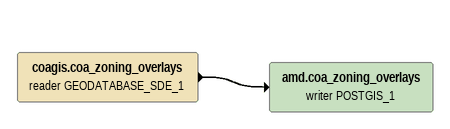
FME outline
coagis.coa_zoning_overlays (reader GEODATABASE_SDE_1)
    -> amd.coa_zoning_overlays (writer POSTGIS_1)
amd.coa_zoning_overlays (writer POSTGIS_1)
